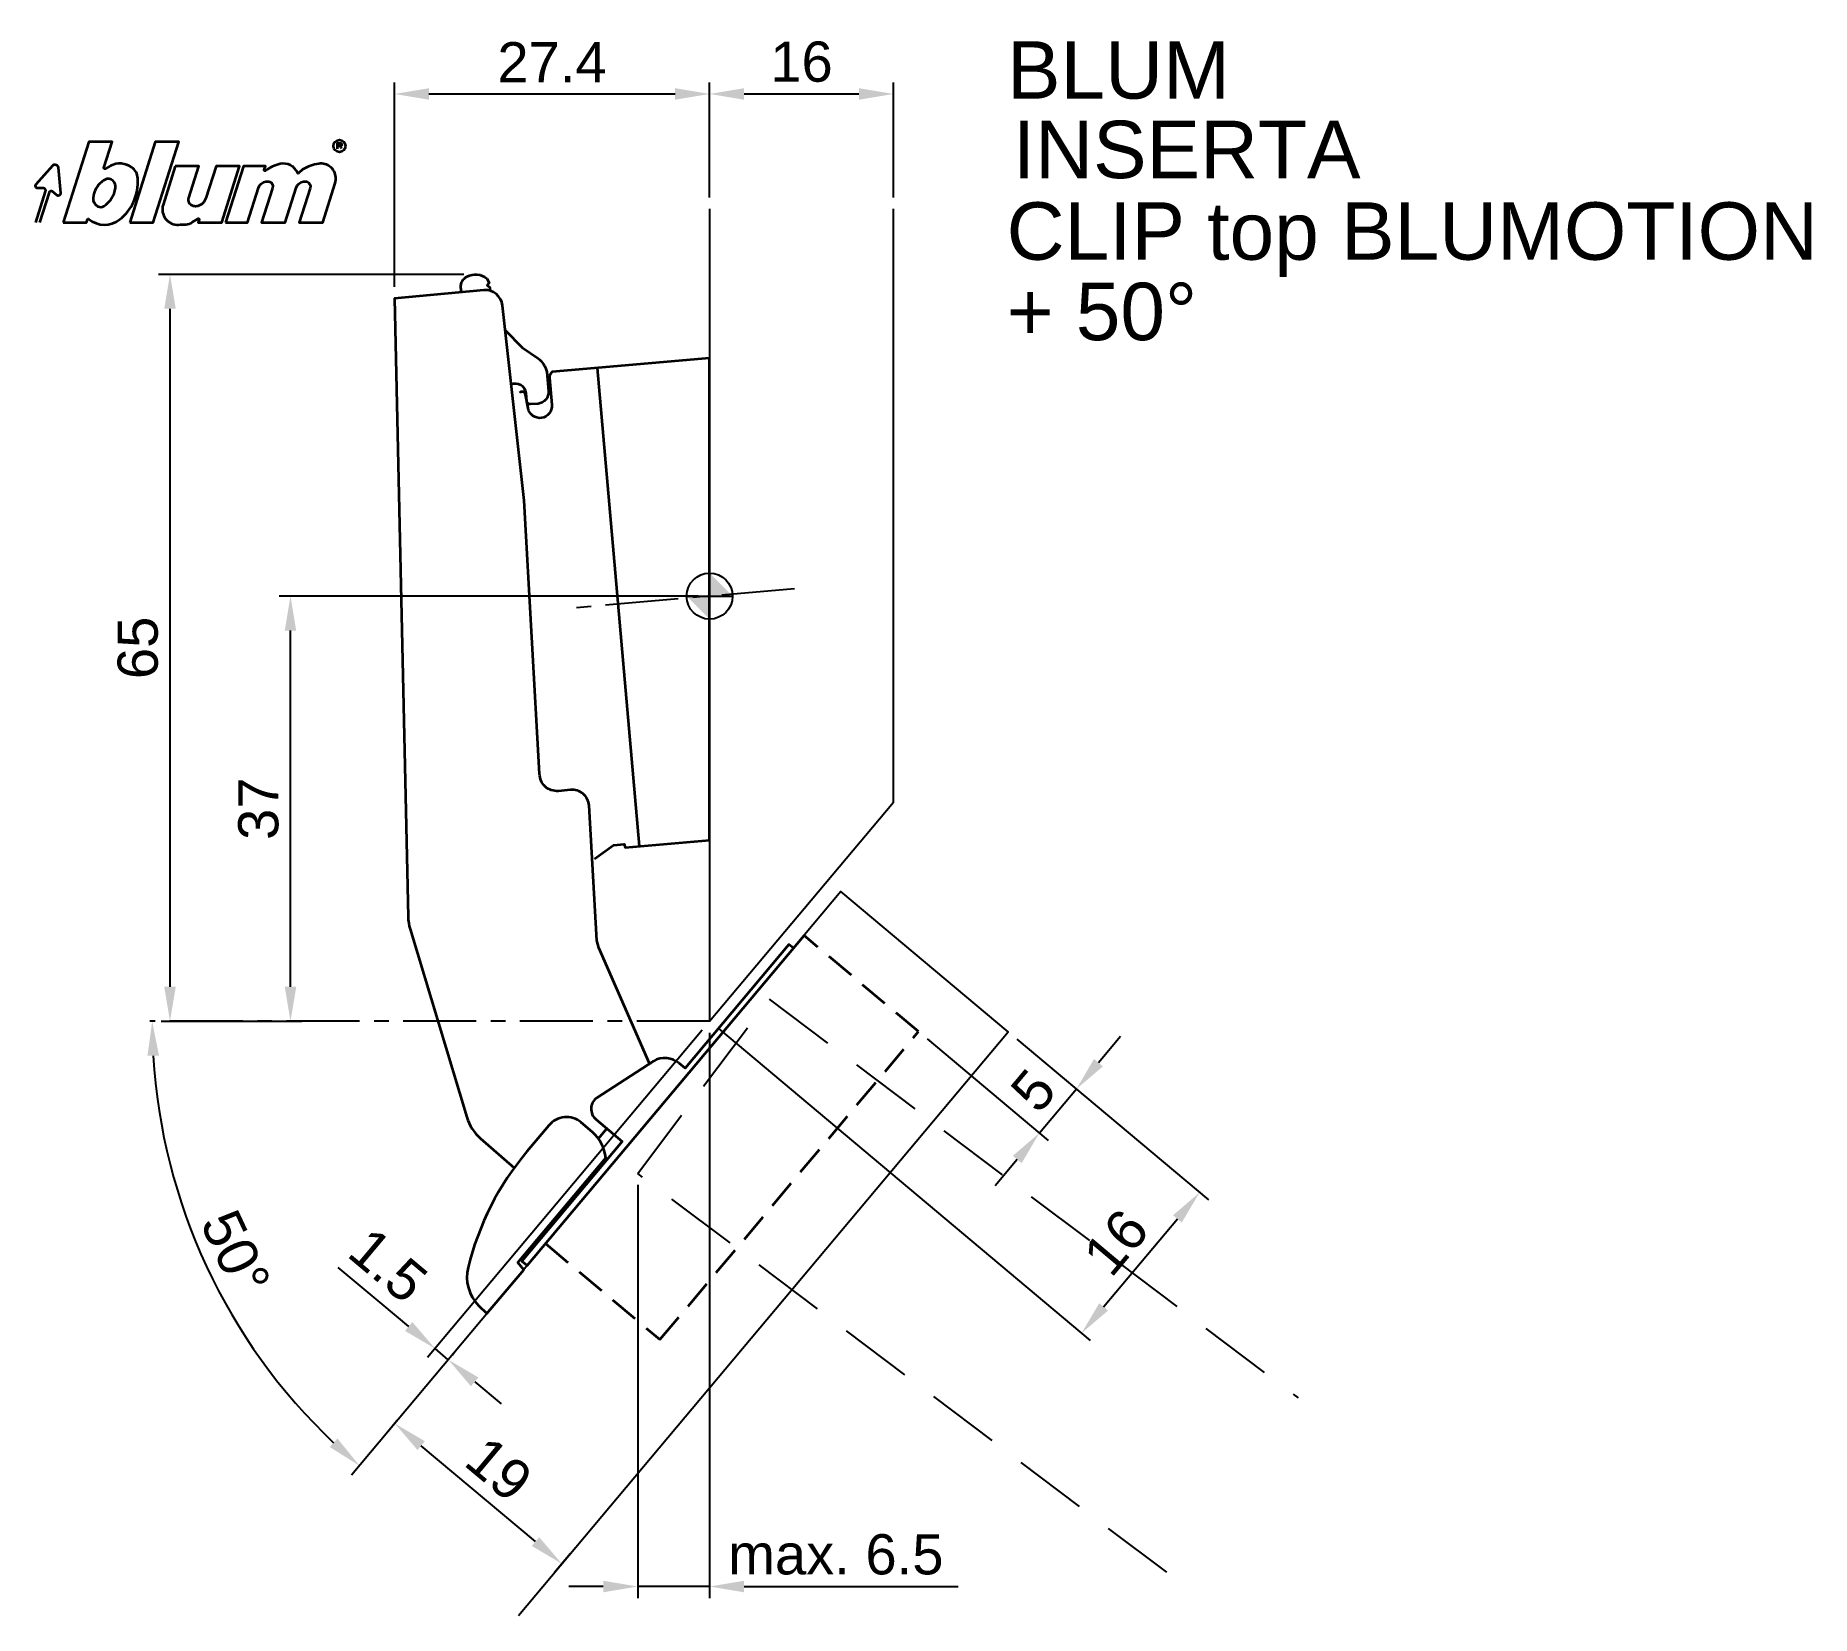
# Model space of a CAD drawing. Extents: x -59 to 96, y -89 to 49.
import ezdxf

# ---------------------------------------------------------------- set-up
doc = ezdxf.new("R2010")
doc.units = 0
doc.header["$PDMODE"] = 35
doc.header["$PDSIZE"] = 5
doc.linetypes.add('MITTE', pattern=[50.8, 31.75, -6.35, 6.35, -6.35])
doc.linetypes.add('STRICHLINIE', pattern=[19.05, 12.7, -6.35])
doc.layers.get('Defpoints').update_dxf_attribs({"linetype": 'CONTINUOUS'})
doc.layers.add('1', color=2, linetype='CONTINUOUS')
doc.layers.add('5', color=1, linetype='CONTINUOUS')
doc.layers.add('6', color=3, linetype='CONTINUOUS', lineweight=35)
doc.styles.add('Beschlag', font='ARIAL.TTF')
doc.dimstyles.new('Beschlag', dxfattribs={"dimtxt": 3.5, "dimasz": 3, "dimexe": 1, "dimexo": 1, "dimgap": 1, "dimtad": 1, "dimdec": 1, "dimdsep": 46, "dimtxsty": 'Beschlag', "dimcen": 2, "dimclrd": 256, "dimclre": 256, "dimclrt": 256, "dimadec": 1, "dimazin": 2, "dimtfac": 0.71, "dimtdec": 1, "dimtix": 1, "dimtmove": 2, "dimatfit": 0, "dimfxl": 0, "dimtolj": 1, "dimlwd": -1, "dimlwe": -1, "dimarcsym": 0})

# ---------------------------------------------------------------- blocks, each defined once
blk = doc.blocks.new('NullPunkt')
at = {"layer": '5'}
for points in [[(0, 2), (0, -2)], [(-2, 0), (2, 0)]]:
    blk.add_lwpolyline(points, dxfattribs=at)
blk.add_circle((0, 0), 2, dxfattribs=at)
for points in [[(0, 0), (-2, 0), (0, 2)], [(0, 0), (2, 0), (0, -2)]]:
    blk.add_solid(points, dxfattribs=at)
blk = doc.blocks.new('*D1')
at = {"layer": '1'}
for p, q in [((-1, 0), (-37.49, 0)), ((-36.49, -34), (-36.49, -3)), ((-47.74, -37), (-35.49, -37))]:
    blk.add_line(p, q, dxfattribs=at)
for points in [[(-36.99, -3), (-35.99, -3), (-36.49, 0)], [(-36.99, -34), (-35.99, -34), (-36.49, -37)]]:
    blk.add_solid(points, dxfattribs=at)
at = {"layer": 'Defpoints', "color": 0}
for p in [(-36.49, 0), (0, 0), (-48.74, -37)]:
    blk.add_point(p, dxfattribs=at)
at = {"layer": '1', "insert": (-39.27, -18.5), "char_height": 3.5, "attachment_point": 5, "rotation": 90, "style": 'Beschlag'}
blk.add_mtext('\\A1;37', dxfattribs=at)
blk = doc.blocks.new('*D2')
at = {"layer": '1'}
for p, q in [((-21.39, 28.01), (-47.98, 28.01)), ((-46.98, -34), (-46.98, 25.01)), ((-47.74, -37), (-45.98, -37))]:
    blk.add_line(p, q, dxfattribs=at)
for points in [[(-47.48, 25.01), (-46.48, 25.01), (-46.98, 28.01)], [(-47.48, -34), (-46.48, -34), (-46.98, -37)]]:
    blk.add_solid(points, dxfattribs=at)
at = {"layer": 'Defpoints', "color": 0}
for p in [(-46.98, 28.01), (-20.39, 28.01), (-48.74, -37)]:
    blk.add_point(p, dxfattribs=at)
at = {"layer": '1', "insert": (-49.77, -4.5), "char_height": 3.5, "attachment_point": 5, "rotation": 90, "style": 'Beschlag'}
blk.add_mtext('\\A1;65', dxfattribs=at)
blk = doc.blocks.new('*D3')
at = {"layer": '1'}
for p, q in [((-27.44, 26.91), (-27.44, 44.71)), ((-24.44, 43.71), (-3, 43.71)), ((0, 34.7), (0, 44.71))]:
    blk.add_line(p, q, dxfattribs=at)
for points in [[(-24.44, 44.21), (-24.44, 43.21), (-27.44, 43.71)], [(-3, 44.21), (-3, 43.21), (0, 43.71)]]:
    blk.add_solid(points, dxfattribs=at)
at = {"layer": 'Defpoints', "color": 0}
for p in [(0, 43.71), (0, 33.7), (-27.44, 25.91)]:
    blk.add_point(p, dxfattribs=at)
at = {"layer": '1', "insert": (-13.72, 46.47), "char_height": 3.5, "attachment_point": 5, "style": 'Beschlag'}
blk.add_mtext('\\A1;27.4', dxfattribs=at)
blk = doc.blocks.new('*D4')
at = {"layer": '1'}
for p, q in [((0, 34.7), (0, 44.71)), ((3, 43.71), (13, 43.71)), ((16, 34.7), (16, 44.71))]:
    blk.add_line(p, q, dxfattribs=at)
for points in [[(3, 44.21), (3, 43.21), (0, 43.71)], [(13, 44.21), (13, 43.21), (16, 43.71)]]:
    blk.add_solid(points, dxfattribs=at)
at = {"layer": 'Defpoints', "color": 0}
for p in [(16, 43.71), (0, 33.7), (16, 33.7)]:
    blk.add_point(p, dxfattribs=at)
at = {"layer": '1', "insert": (8, 46.5), "char_height": 3.5, "attachment_point": 5, "style": 'Beschlag'}
blk.add_mtext('\\A1;16', dxfattribs=at)
blk = doc.blocks.new('*D5')
at = {"layer": '1'}
for p, q in [((0, -38), (0, -87.2)), ((-6.26, -51.24), (-6.26, -87.2)), ((-9.26, -86.2), (-12.26, -86.2)), ((0, -86.2), (-6.26, -86.2)), ((3, -86.2), (6, -86.2))]:
    blk.add_line(p, q, dxfattribs=at)
for points in [[(-9.26, -85.7), (-9.26, -86.7), (-6.26, -86.2)], [(3, -85.7), (3, -86.7), (0, -86.2)]]:
    blk.add_solid(points, dxfattribs=at)
at = {"layer": 'Defpoints', "color": 0}
for p in [(0, -37), (-6.26, -50.24), (-6.26, -86.2)]:
    blk.add_point(p, dxfattribs=at)
at = {"layer": '1', "insert": (10.99, -83.42), "char_height": 3.5, "attachment_point": 5, "style": 'Beschlag'}
blk.add_mtext('\\A1;max. 6.5', dxfattribs=at)
blk = doc.blocks.new('*D6')
at = {"layer": '1'}
for p, q in [((18.95, -38.54), (29.48, -47.38)), ((26.76, -38.56), (32.69, -43.54)), ((33.86, -40.6), (35.78, -38.31)), ((31.93, -42.9), (28.71, -46.73)), ((26.79, -49.03), (24.86, -51.33))]:
    blk.add_line(p, q, dxfattribs=at)
for points in [[(33.47, -40.28), (34.24, -40.93), (31.93, -42.9)], [(26.4, -48.71), (27.17, -49.35), (28.71, -46.73)]]:
    blk.add_solid(points, dxfattribs=at)
at = {"layer": 'Defpoints', "color": 0}
for p in [(18.18, -37.9), (25.99, -37.92), (28.71, -46.73)]:
    blk.add_point(p, dxfattribs=at)
at = {"layer": '1', "insert": (28.19, -43.03), "char_height": 3.5, "attachment_point": 5, "rotation": 50.004, "style": 'Beschlag'}
blk.add_mtext('\\A1;5', dxfattribs=at)
blk = doc.blocks.new('*D7')
at = {"layer": '1'}
for p, q in [((0.77, -37.64), (33.14, -64.8)), ((26.76, -38.56), (43.42, -52.55)), ((34.3, -61.86), (40.73, -54.2))]:
    blk.add_line(p, q, dxfattribs=at)
for points in [[(40.35, -53.88), (41.11, -54.52), (42.66, -51.9)], [(33.92, -61.54), (34.69, -62.18), (32.37, -64.16)]]:
    blk.add_solid(points, dxfattribs=at)
at = {"layer": 'Defpoints', "color": 0}
for p in [(0, -37), (25.99, -37.92), (42.66, -51.9)]:
    blk.add_point(p, dxfattribs=at)
at = {"layer": '1', "insert": (35.38, -56.24), "char_height": 3.5, "attachment_point": 5, "rotation": 50.004, "style": 'Beschlag'}
blk.add_mtext('\\A1;16', dxfattribs=at)
blk = doc.blocks.new('*D8')
at = {"layer": '1'}
for p, q in [((-27.23, -71.79), (-28.05, -72.77)), ((-15.15, -82.29), (-25.11, -73.94)), ((-12.1, -83.32), (-13.5, -84.99))]:
    blk.add_line(p, q, dxfattribs=at)
for points in [[(-24.79, -73.55), (-25.43, -74.32), (-27.41, -72.01)], [(-14.83, -81.91), (-15.48, -82.67), (-12.86, -84.22)]]:
    blk.add_solid(points, dxfattribs=at)
at = {"layer": 'Defpoints', "color": 0}
for p in [(-26.58, -71.02), (-27.41, -72.01), (-11.46, -82.55)]:
    blk.add_point(p, dxfattribs=at)
at = {"layer": '1', "insert": (-18.34, -75.98), "char_height": 3.5, "attachment_point": 5, "rotation": 320.004, "style": 'Beschlag'}
blk.add_mtext('\\A1;19', dxfattribs=at)
blk = doc.blocks.new('*D9')
at = {"layer": '1'}
for p, q in [((-0.64, -37.77), (-24.55, -66.26)), ((-26.2, -63.56), (-28.5, -61.63)), ((-22.75, -66.46), (-23.9, -65.49)), ((-22.39, -66.02), (-22.11, -65.69)), ((-20.45, -68.38), (-18.16, -70.31))]:
    blk.add_line(p, q, dxfattribs=at)
for points in [[(-25.88, -63.18), (-26.52, -63.95), (-23.9, -65.49)], [(-20.13, -68), (-20.78, -68.77), (-22.75, -66.46)]]:
    blk.add_solid(points, dxfattribs=at)
at = {"layer": 'Defpoints', "color": 0}
for p in [(0, -37), (-23.9, -65.49), (-23.03, -66.78)]:
    blk.add_point(p, dxfattribs=at)
at = {"layer": '1', "insert": (-27.99, -58.24), "char_height": 3.5, "attachment_point": 5, "rotation": 320.004, "style": 'Beschlag'}
blk.add_mtext('\\A1;1.5', dxfattribs=at)
blk = doc.blocks.new('Logo_BLUM')
at = {"layer": '6', "color": 20, "linetype": 'Continuous'}
for points in [[(2.39, 0), (4.43, 0), (4.52, 0.26, -0.512391), (4.62, 0.29, 0.357881), (7.3, 0.25, 0.116336), (8.5, 1.76, 0.127435), (8.89, 3.85, 0.227045), (8.36, 4.79, 0.273775), (6.5, 4.93), (6.04, 4.67, -0.689828), (5.94, 4.76), (6.65, 7), (4.61, 7)], [(12.15, 4.9), (11.09, 1.53, 0.527578), (12.44, -0.2, -0.003338), (13.06, -0.17, 0.131781), (13.63, 0.02), (14.12, 0.32, -0.706223), (14.22, 0.24), (14.15, 0), (16.19, 0), (17.75, 4.9), (15.7, 4.9), (14.81, 2.11, -0.253672), (14.11, 1.42, -0.127823), (13.72, 1.42, -0.447747), (13.33, 2.15), (14.2, 4.9)], [(16.53, 0), (18.44, 0), (19.39, 3, -0.282196), (20.04, 3.56, -0.141376), (20.38, 3.52, -0.3938), (20.62, 2.99), (19.67, 0), (21.72, 0), (22.67, 3, -0.282189), (23.31, 3.56, -0.141385), (23.65, 3.52, -0.393792), (23.89, 2.99), (22.94, 0), (24.99, 0), (26.07, 3.42, 0.424526), (25.18, 5.07, 0.098115), (24.64, 5.11, 0.114777), (23.24, 4.6), (22.89, 4.28, -0.522588), (22.79, 4.31, 0.36711), (21.28, 5.09, 0.102012), (20, 4.5, -0.748324), (19.89, 4.58), (20, 4.9), (18.08, 4.9)], [(5.59, 3.39, 0.16703), (4.99, 2.14, 0.322673), (5.41, 1.39, 0.260102), (5.93, 1.42, 0.211929), (6.95, 3, 0.250706), (6.73, 3.62, 0.316796), (6.01, 3.72, 0.086595)]]:
    blk.add_lwpolyline(points, format="xyb", close=True, dxfattribs=at)
blk.add_lwpolyline([(8.18, 0), (10.23, 0), (12.45, 7), (10.4, 7)], close=True, dxfattribs=at)
for points in [[(26.26, 6.4), (26.26, 6.9), (26.52, 6.9, -0.975005), (26.53, 6.67, 0.014563), (26.45, 6.67), (26.26, 6.67), (26.45, 6.67), (26.52, 6.6), (26.57, 6.53), (26.62, 6.42)], [(0, 0), (0.86, 2.7, 0.480207), (0.67, 2.98), (0.19, 2.97, -0.689229), (0.05, 3.33), (1.49, 4.95, -0.685285), (1.94, 4.79), (2.15, 2.54, -0.636083), (1.84, 2.36), (1.47, 2.68, 0.560356), (1.16, 2.59), (0.34, 0)]]:
    blk.add_lwpolyline(points, format="xyb", dxfattribs=at)
blk.add_circle((26.44, 6.65), 0.527, dxfattribs=at)
blk = doc.blocks.new('*D13')
at = {"layer": '1'}
blk.add_arc((1.96, -37), 50.49, 183.4048, 226.5992, dxfattribs=at)
for points in [[(-48.94, -40.01), (-47.94, -39.98), (-48.53, -37)], [(-32.4, -73.31), (-33.07, -74.06), (-30.49, -75.68)]]:
    blk.add_solid(points, dxfattribs=at)
at = {"layer": 'Defpoints', "color": 0}
for p in [(11.43, -25.71), (-48.74, -37), (0, -37), (-46.41, -51.48), (-31.19, -76.51)]:
    blk.add_point(p, dxfattribs=at)
at = {"layer": '1', "insert": (-41.27, -57.16), "char_height": 3.5, "attachment_point": 5, "rotation": 295.002, "style": 'Beschlag'}
blk.add_mtext('\\A1;50°', dxfattribs=at)

msp = doc.modelspace()

# ---------------------------------------------------------------- linework, layer by layer
at = {"layer": '1'}
for p, q in [((-28.5, -61.63), (-32.33, -58.42)), ((6, -86.2), (21.64, -86.2))]:
    msp.add_line(p, q, dxfattribs=at)
at = {"layer": '5', "linetype": 'MITTE', "ltscale": 0.2}
msp.add_line((7.39, 0.65), (-11.67, -1.02), dxfattribs=at)
at = {"layer": '5'}
for points in [[(0, 33.7), (0, -37), (16, -17.93), (16, 33.7)], [(-16.63, -88.72), (25.99, -37.92), (11.43, -25.71), (-31.19, -76.51)]]:
    msp.add_lwpolyline(points, dxfattribs=at)
at = {"layer": '5', "linetype": 'STRICHLINIE', "ltscale": 0.5}
msp.add_lwpolyline([(39.81, -84.96), (-6.26, -50.24), (5.18, -35.07), (51.23, -69.78)], dxfattribs=at)
at = {"layer": '5', "linetype": 'MITTE', "ltscale": 0.2}
msp.add_lwpolyline([(0, -37), (-48.74, -37)], dxfattribs=at)
at = {"layer": '6'}
for p, q in [((-6.11, -21.77), (-9.75, 19.87)), ((-8.94, -46.34), (-9.69, -47.22))]:
    msp.add_line(p, q, dxfattribs=at)
for points in [[(-21.61, 26.45), (-21.65, 26.86, -0.303349), (-21.11, 27.83, -0.299345), (-19.41, 27.66), (-19.19, 27.26), (-19.36, 27.06), (-19.14, 26.87), (-19.1, 26.58), (-19.1, 26.58)], [(-5.24, -40.68), (-9.65, -30.61), (-9.81, -29.98), (-10.49, -18.22, 0.414214), (-12.11, -16.86), (-13.17, -16.96, -0.43692), (-14.8, -15.47), (-16.16, 8.32), (-18.03, 25.3, 0.407724), (-19.65, 26.63), (-27.44, 25.91), (-26.25, -27.91, 0.067885), (-26.08, -28.98), (-21.13, -45.35, 0.139943), (-19.95, -47.2), (-17.02, -49.77)], [(-17.79, 23.15), (-16.33, 21.64), (-14.97, 20.72, -0.19904), (-14.18, 19.53), (-14.03, 17.84, -0.414215), (-14.94, 16.75), (-15.59, 16.7, -0.413894), (-15.91, 16.97), (-15.98, 17.66, 0.519385), (-17.27, 18.41, -2.773177)], [(-10.03, -22.85), (-8.37, -21.68), (-7.44, -21.6), (-7.35, -21.88), (0, -21.24), (0, 20.72), (-13.71, 19.52), (-13.84, 19.36, 0.198031), (-13.95, 19), (-13.75, 16.64, -0.957288), (-15.81, 16.36), (-16.02, 17.54, 0.606576), (-16.54, 17.7, -17.742381)], [(7.29, -30.65), (6.9, -30.33), (-2.12, -41.09), (-2.63, -40.67, 0.312987), (-4.9, -40.46), (-9.83, -43.65, 0.486363), (-9.89, -45.54), (-7.6, -47.46), (-7.6, -47.47), (-16.34, -57.88), (-15.88, -58.27), (8.22, -29.54)]]:
    msp.add_lwpolyline(points, format="xyb", dxfattribs=at)
at = {"layer": '6', "linetype": 'STRICHLINIE', "ltscale": 0.2}
msp.add_lwpolyline([(-14.28, -56.35), (-4.32, -64.71), (18.18, -37.9), (8.22, -29.54)], dxfattribs=at)
at = {"layer": '6', "flags": 128}
msp.add_lwpolyline([(-11.18, -45.81, 0.414214), (-14, -46.06), (-15.91, -48.34, 0.114125), (-21.03, -58.43, 0.262579), (-20.11, -61.74), (-19.4, -62.45), (-16.18, -58.63), (-16.71, -58), (-9.05, -48.88, 0.191102), (-10.2, -46.66), (-11.18, -45.81)], format="xyb", dxfattribs=at)

# ---------------------------------------------------------------- block references
at = {"layer": '5', "rotation": 90}
msp.add_blockref('NullPunkt', (0, 0), dxfattribs=at)
at = {"layer": '6'}
msp.add_blockref('Logo_BLUM', (-58.67, 32.53), dxfattribs=at)

# ---------------------------------------------------------------- texts
at = {"layer": '1', "linetype": 'Continuous', "style": 'Beschlag'}
for s, p in [('BLUM', (25.89, 43.3)), ('CLIP top BLUMOTION', (25.86, 29.28)), ('+ 50%%D', (25.86, 22.28))]:
    msp.add_text(s, height=5, dxfattribs=at).set_placement(p)
at = {"layer": '1', "insert": (26.4, 41.38), "char_height": 5, "width": 110.7908, "attachment_point": 1, "style": 'Beschlag'}
msp.add_mtext('INSERTA', dxfattribs=at)

# ---------------------------------------------------------------- dimensions: what is measured, and where the dimension line sits
at = {"layer": '1'}
for base, p1, p2, angle, picture, middle in [((0, 43.71), (-27.44, 25.91), (0, 33.7), 180, '*D3', (-13.72, 46.47)), ((16, 43.71), (0, 33.7), (16, 33.7), 180, '*D4', (8, 46.5)), ((-46.98, 28.01), (-48.74, -37), (-20.39, 28.01), 90, '*D2', (-49.77, -4.5)), ((-36.49, 0), (-48.74, -37), (0, 0), 90, '*D1', (-39.27, -18.5)), ((42.66, -51.9), (0, -37), (25.99, -37.92), 50.004, '*D7', (35.38, -56.24)), ((28.71, -46.73), (25.99, -37.92), (18.18, -37.9), 50.004, '*D6', (28.19, -43.03)), ((-27.41, -72.01), (-11.46, -82.55), (-26.58, -71.02), 140.004, '*D8', (-18.34, -75.98))]:
    dim = msp.add_linear_dim(base=base, p1=p1, p2=p2, angle=angle, dimstyle='Beschlag', dxfattribs=at)
    dim.commit()
    dim.dimension.update_dxf_attribs({"geometry": picture, "text_midpoint": middle})
dim = msp.add_angular_dim_2l(base=(-46.41, -51.48), line1=((11.43, -25.71), (-31.19, -76.51)), line2=((0, -37), (-48.74, -37)), dimstyle='Beschlag', dxfattribs=at)
dim.commit()
dim.dimension.update_dxf_attribs({"geometry": '*D13', "text_midpoint": (-41.27, -57.16)})
dim = msp.add_linear_dim(base=(-23.9, -65.49), p1=(-23.03, -66.78), p2=(0, -37), angle=140.004, dimstyle='Beschlag', dxfattribs=at)
dim.commit()
dim.dimension.update_dxf_attribs({"geometry": '*D9', "text_midpoint": (-27.99, -58.24), "dimtype": 160})
dim = msp.add_linear_dim(base=(-6.26, -86.2), p1=(0, -37), p2=(-6.26, -50.24), angle=180, text='max. 6.5', dimstyle='Beschlag', dxfattribs=at)
dim.commit()
dim.dimension.update_dxf_attribs({"geometry": '*D5', "text_midpoint": (10.99, -83.42), "dimtype": 160})

doc.saveas('drawing.dxf')
